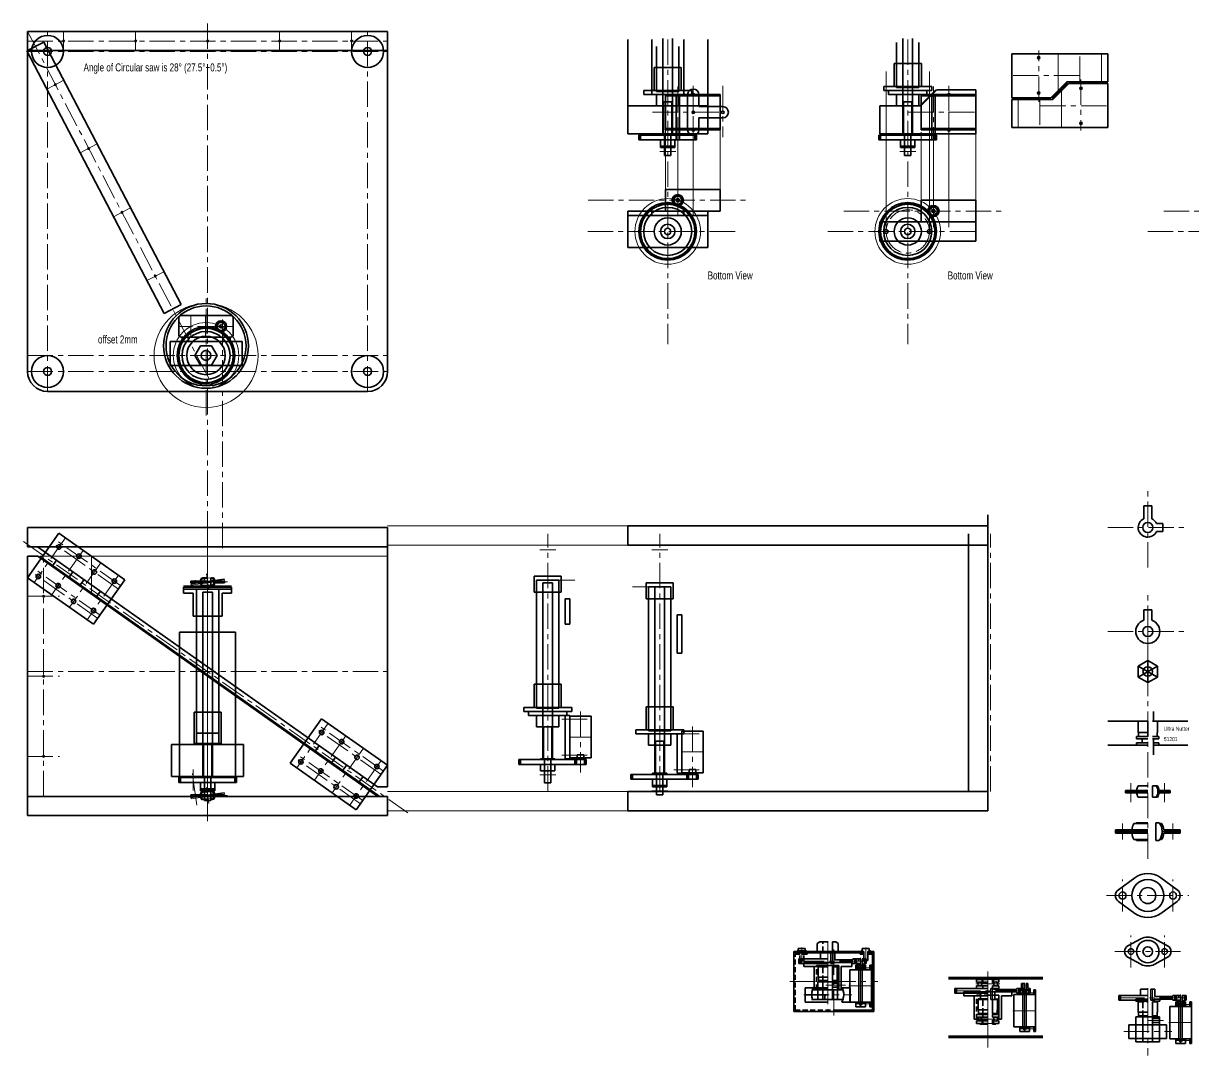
# Model space of a CAD drawing. Header units: millimetres. Extents: x -5 to 2660, y -459 to 1240.
# Drawn here: x -5 to 1457, y -330 to 960 of the extents above; entities that cross this region are included whole.
import ezdxf

# ---------------------------------------------------------------- set-up
doc = ezdxf.new("R2010")
doc.units = ezdxf.units.MM
doc.linetypes.add('CENTER', pattern=[50.8, 31.75, -6.35, 6.35, -6.35])
doc.linetypes.add('DASHED2', pattern=[9.525, 6.35, -3.175])
doc.layers.get('0').update_dxf_attribs({"linetype": 'CONTINUOUS', "lineweight": 0})
for name, color, linetype, lineweight in [('AUX', 1, 'CONTINUOUS', 13), ('CENTER', 7, 'CENTER', 18), ('CONTOUR', 7, 'CONTINUOUS', 35), ('TEXT', 7, 'CONTINUOUS', 18)]:
    doc.layers.add(name, color=color, linetype=linetype, lineweight=lineweight)
doc.styles.get("Standard").update_dxf_attribs({"font": 'txt', "width": 0.75})

# ---------------------------------------------------------------- blocks, each defined once
blk = doc.blocks.new('UCS201 side')
at = {"layer": 'CENTER'}
for p, q in [((0, -30), (0, 30)), ((-13.8, 1), (-13.8, 19.8)), ((-30, 0), (30, 0))]:
    blk.add_line(p, q, dxfattribs=at)
at = {"layer": 'CONTOUR'}
for p, q in [((-18.3, -14.8), (-18.3, 14.8)), ((-18.3, 14.8), (12.7, 14.8)), ((-16.3, 6), (-16.3, 14.8)), ((-11.3, 6), (-11.3, 14.8)), ((-8.5, -23.5), (-8.5, 23.5)), ((-8.5, 23.5), (8.5, 23.5)), ((8.5, -23.5), (8.5, 23.5)), ((12.7, -14.8), (12.7, 14.8)), ((-18.3, 6), (12.7, 6)), ((-18.3, -6), (12.7, -6)), ((-18.3, -14.8), (12.7, -14.8)), ((-8.5, -23.5), (8.5, -23.5))]:
    blk.add_line(p, q, dxfattribs=at)
blk = doc.blocks.new('Washer 12.5x22x1.6 side')
at = {"layer": 'CENTER'}
blk.add_line((0, -5), (0, 5), dxfattribs=at)
at = {"layer": 'CONTOUR'}
for p, q in [((-11, 0), (-11, 1.6)), ((-11, 1.6), (0, 1.6)), ((-11, 0), (0, 0)), ((-6.25, 0), (-6.25, 1.6)), ((6.25, 0), (6.25, 1.6)), ((6.25, 1.6), (11, 1.6)), ((6.25, 0), (11, 0)), ((11, 0), (11, 1.6))]:
    blk.add_line(p, q, dxfattribs=at)
blk = doc.blocks.new('Ultra Nutter side')
at = {"layer": 'CENTER'}
blk.add_line((0, -1), (0, 20), dxfattribs=at)
at = {"layer": 'CONTOUR'}
for p, q in [((-12, 5), (-12, 19)), ((-12, 19), (0, 19)), ((6, 18), (11, 18)), ((6, 18), (6, 0.8)), ((11, 18), (11, 19)), ((11, 19), (12, 19)), ((12, 5), (12, 19)), ((-12, 5), (0, 5)), ((-11.6, 0), (-11.6, 5)), ((-11.6, 0), (0, 0)), ((6, 0.8), (11, 0.8)), ((11, 0), (11, 0.8)), ((11, 0), (11.6, 0)), ((11.6, 5), (12, 5)), ((11.6, 0), (11.6, 5))]:
    blk.add_line(p, q, dxfattribs=at)
at = {"layer": 'CONTOUR', "linetype": 'DASHED2'}
for p, q in [((-11, 18), (-11, 19)), ((-11, 18), (0, 18)), ((-6, 0.8), (-6, 18)), ((-11, 0.8), (0, 0.8)), ((-11, 0), (-11, 0.8))]:
    blk.add_line(p, q, dxfattribs=at)
blk = doc.blocks.new('Washer 15x30x2.6 side')
at = {"layer": 'CENTER'}
blk.add_line((0, -11), (0, 11), dxfattribs=at)
at = {"layer": 'CONTOUR'}
for p, q in [((-15, 2.6), (0, 2.6)), ((-15, 0), (-15, 2.6)), ((-15, 0), (0, 0)), ((-7.75, 0), (-7.75, 2.6)), ((7.75, 2.6), (15, 2.6)), ((7.75, 0), (7.75, 2.6)), ((7.75, 0), (15, 0)), ((15, 0), (15, 2.6))]:
    blk.add_line(p, q, dxfattribs=at)
blk = doc.blocks.new('DS1-70 side')
at = {"layer": 'AUX'}
blk.add_line((6, 0), (6, 14), dxfattribs=at)
at = {"layer": 'CENTER'}
for p, q in [((0, 15), (0, -1)), ((-36, 3), (36, 3)), ((-35, 0), (-35, 6)), ((35, 0), (35, 6))]:
    blk.add_line(p, q, dxfattribs=at)
at = {"layer": 'CONTOUR'}
for p, q in [((-36, 0), (-36, 6)), ((-36, 6), (0, 6)), ((-36, 0), (0, 0)), ((-34, 0), (-34, 6)), ((-9, 6), (-9, 14)), ((-9, 14), (0, 14)), ((4, 0), (4, 14)), ((4, 14), (9, 14)), ((4, 0), (7.8, 0)), ((7.8, 1.5), (7.8, 0)), ((7.8, 1.5), (31.25, 1.5)), ((9, 4.5), (9, 14)), ((9, 4.5), (31.25, 4.5)), ((31.25, 6), (36, 6)), ((31.25, 6), (31.25, 4.5)), ((31.25, 1.5), (31.25, 0)), ((36, 0), (31.25, 0)), ((34, 0), (34, 6)), ((36, 0), (36, 6))]:
    blk.add_line(p, q, dxfattribs=at)
blk = doc.blocks.new('DS1-12 side')
at = {"layer": 'CENTER'}
for p, q in [((-6, 0), (-6, -6)), ((0, 7), (0, -7)), ((6, 0), (6, -6)), ((-7, -3), (7, -3))]:
    blk.add_line(p, q, dxfattribs=at)
at = {"layer": 'CONTOUR'}
for p, q in [((-7, 0), (-7, -6)), ((-7, 0), (0, 0)), ((-5, 0), (-5, -6)), ((-4, 6), (-4, 0)), ((-4, 6), (0, 6)), ((2, 6), (2, -6)), ((2, 6), (4, 6)), ((4, 6), (4, 0)), ((4, 0), (7, 0)), ((5, 0), (5, -6)), ((7, 0), (7, -6)), ((-7, -6), (0, -6)), ((2, -6), (7, -6))]:
    blk.add_line(p, q, dxfattribs=at)
at = {"layer": 'CONTOUR', "linetype": 'DASHED2'}
blk.add_line((-2, 6), (-2, -6), dxfattribs=at)
blk = doc.blocks.new('6-speed HE top')
at = {"layer": 'CENTER'}
for p, q in [((-27, 0), (26, 0)), ((27, 0), (-26, 0)), ((-22.5, -14.5), (-22.5, 6)), ((0, -14.5), (0, 14.5)), ((22.5, -14.5), (22.5, 6))]:
    blk.add_line(p, q, dxfattribs=at)
at = {"layer": 'CONTOUR'}
for p, q in [((-20.2, 6), (-26, 6)), ((-26, -6), (-26, 6)), ((-20.2, 4), (-21.9, 4)), ((-21.9, -4), (-21.9, 4)), ((21.9, 2), (-21.9, 2)), ((-20.2, -13.5), (-20.2, 13.5)), ((-20.2, 13.5), (20.2, 13.5)), ((20.2, -13.5), (20.2, 13.5)), ((26, 6), (20.2, 6)), ((21.9, 4), (20.2, 4)), ((21.9, -4), (21.9, 4)), ((26, -6), (26, 6)), ((-20.2, -6), (-26, -6)), ((-26, -13.5), (-26, -11.6)), ((-20.2, -11.6), (-26, -11.6)), ((-26, -13.5), (26, -13.5)), ((-24, -13.5), (-24, -11.6)), ((21.9, -2), (-21.9, -2)), ((-20.2, -4), (-21.9, -4)), ((-21, -13.5), (-21, -11.6)), ((21.9, -4), (20.2, -4)), ((26, -6), (20.2, -6)), ((26, -11.6), (20.2, -11.6)), ((21, -13.5), (21, -11.6)), ((24, -13.5), (24, -11.6)), ((26, -13.5), (26, -11.6))]:
    blk.add_line(p, q, dxfattribs=at)
for centre in [(-22.5, 0), (22.5, 0)]:
    blk.add_circle(centre, 1.5, dxfattribs=at)
blk = doc.blocks.new('B-BAF 810 side')
at = {"layer": 'AUX'}
for p, q in [((20.7, 3.9), (-20.9, -1.9)), ((20.8, 2.9), (-20.8, -2.9)), ((20.9, 1.9), (-20.7, -3.9)), ((7.1, 5.5), (-8.3, 3.4)), ((1.4, -9.9), (-1.4, 9.9)), ((20.7, 3.9), (20.9, 1.9)), ((-20.9, -1.9), (-20.7, -3.9)), ((8.3, -3.4), (-7.1, -5.5))]:
    blk.add_line(p, q, dxfattribs=at)
for start, end in [(158, 181.6206), (14.3794, 38), (338, 1.6206), (194.3794, 218)]:
    blk.add_arc((0, 0), 9, start, end, dxfattribs=at)
at = {"layer": 'AUX', "color": 1, "linetype": 'CONTINUOUS', "lineweight": 13}
for start, end in [(153.7711, 180.8192), (15.1808, 42.2289), (333.7711, 0.8192), (195.1808, 222.2289)]:
    blk.add_arc((0, 0), 8, start, end, dxfattribs=at)
at = {"layer": 'CENTER'}
for p, q in [((25, 0), (-25, 0)), ((-15, 2), (-15, -2)), ((0, 6), (0, -6)), ((15, 2), (15, -2))]:
    blk.add_line(p, q, dxfattribs=at)
at = {"layer": 'CONTOUR'}
for p, q in [((0, 1), (-21, 1)), ((-21, -1), (-21, 1)), ((-18, 1), (-18, -1)), ((-12, 1), (-12, -1)), ((0, 4.5), (-7.8, 4.5)), ((0, 5), (-6.2, 5)), ((4, 5), (4, -5)), ((6.2, 5), (4, 5)), ((7.8, 4.5), (6.6, 4.5)), ((21, 1), (8.9, 1)), ((12, 1), (12, -1)), ((18, 1), (18, -1)), ((21, 1), (21, -1)), ((-21, -1), (0, -1)), ((0, -4.5), (-7.8, -4.5)), ((-6.2, -5), (0, -5)), ((4, -5), (6.2, -5)), ((7.8, -4.5), (6.6, -4.5)), ((8.9, -1), (21, -1))]:
    blk.add_line(p, q, dxfattribs=at)
at = {"layer": 'CONTOUR', "linetype": 'DASHED2'}
blk.add_line((-4, 5), (-4, -5), dxfattribs=at)
at = {"layer": 'CONTOUR'}
for radius, start, end in [(9, 150, 173.6206), (8, 321.3178, 38.6822), (9, 6.3794, 30), (9, 186.3794, 210), (9, 330, 353.6206)]:
    blk.add_arc((0, 0), radius, start, end, dxfattribs=at)
at = {"layer": 'CONTOUR', "linetype": 'DASHED2'}
for start, end in [(141.3178, 172.8192), (187.1808, 218.6822)]:
    blk.add_arc((0, 0), 8, start, end, dxfattribs=at)
blk = doc.blocks.new('51201 side')
at = {"layer": 'CENTER'}
for p, q in [((-15, 0), (15, 0)), ((0, -6.5), (0, 6.5))]:
    blk.add_line(p, q, dxfattribs=at)
at = {"layer": 'CONTOUR'}
for p, q in [((-14, 2.2), (-14, 5.5)), ((-14, 5.5), (0, 5.5)), ((-14, 2.2), (0, 2.2)), ((6, 2.2), (6, 5.5)), ((6, 5.5), (14, 5.5)), ((6, 2.2), (8.8, 2.2)), ((11.2, 2.2), (14, 2.2)), ((14, 2.2), (14, 5.5)), ((-14, -5.5), (-14, -2.2)), ((-14, -2.2), (0, -2.2)), ((-14, -5.5), (0, -5.5)), ((7, -5.5), (7, -2.2)), ((7, -2.2), (8.8, -2.2)), ((7, -5.5), (14, -5.5)), ((11.2, -2.2), (14, -2.2)), ((14, -5.5), (14, -2.2))]:
    blk.add_line(p, q, dxfattribs=at)
at = {"layer": 'CONTOUR', "linetype": 'DASHED2'}
for p, q in [((-6, 2.2), (-6, 5.5)), ((-7, -5.5), (-7, -2.2))]:
    blk.add_line(p, q, dxfattribs=at)
at = {"layer": 'CONTOUR'}
blk.add_circle((10, 0), 2.5, dxfattribs=at)
at = {"layer": 'CONTOUR', "color": 7, "linetype": 'CONTINUOUS', "lineweight": 35}
for start, end in [(118.3576, 241.6424), (298.3576, 61.6424)]:
    blk.add_arc((-10, 0), 2.5, start, end, dxfattribs=at)
blk = doc.blocks.new('DS1-80 side')
at = {"layer": 'AUX'}
blk.add_line((6, 0), (6, 14), dxfattribs=at)
at = {"layer": 'CENTER'}
for p, q in [((0, 24), (0, -11)), ((-41, 3), (41, 3)), ((-40, 0), (-40, 6)), ((40, 0), (40, 6))]:
    blk.add_line(p, q, dxfattribs=at)
at = {"layer": 'CONTOUR'}
for p, q in [((-41, 0), (-41, 6)), ((-41, 6), (0, 6)), ((-41, 0), (0, 0)), ((-39, 0), (-39, 6)), ((-9, 6), (-9, 14)), ((-9, 14), (0, 14)), ((4, 0), (4, 14)), ((4, 14), (9, 14)), ((4, 0), (7.8, 0)), ((7.8, 1.5), (7.8, 0)), ((7.8, 1.5), (36.25, 1.5)), ((9, 4.5), (9, 14)), ((9, 4.5), (36.25, 4.5)), ((36.25, 6), (41, 6)), ((36.25, 6), (36.25, 4.5)), ((36.25, 1.5), (36.25, 0)), ((41, 0), (36.25, 0)), ((39, 0), (39, 6)), ((41, 0), (41, 6))]:
    blk.add_line(p, q, dxfattribs=at)
blk = doc.blocks.new('J-103 side')
at = {"layer": 'CENTER'}
blk.add_line((0, -35), (0, 1), dxfattribs=at)
at = {"layer": 'CONTOUR'}
for p, q in [((-30, 0), (-30, -5)), ((-30, 0), (0, 0)), ((0, 0), (30, 0)), ((30, 0), (30, -5)), ((-30, -5), (0, -5)), ((-17, -34), (-17, -5)), ((0, -4), (14, -4)), ((14, -4), (14, -34)), ((17, -5), (30, -5)), ((17, -34), (17, -5)), ((-17, -34), (-14, -34)), ((-17, -34), (0, -34)), ((14, -34), (17, -34))]:
    blk.add_line(p, q, dxfattribs=at)
at = {"layer": 'CONTOUR', "linetype": 'DASHED2'}
for p, q in [((-14, -34), (-14, -4)), ((-14, -4), (0, -4))]:
    blk.add_line(p, q, dxfattribs=at)
blk = doc.blocks.new('GFM-1214-05 side')
at = {"layer": 'CENTER'}
for p, q in [((-12, 0), (12, 0)), ((0, -6), (0, 3))]:
    blk.add_line(p, q, dxfattribs=at)
at = {"layer": 'CONTOUR'}
for p, q in [((-10, 0), (-10, 1)), ((-10, 1), (0, 1)), ((-10, 0), (0, 0)), ((-7, -4), (-7, 0)), ((6, 1), (10, 1)), ((6, -4), (6, 1)), ((7, 0), (10, 0)), ((7, -4), (7, 0)), ((10, 0), (10, 1)), ((-7, -4), (0, -4)), ((6, -4), (7, -4))]:
    blk.add_line(p, q, dxfattribs=at)
at = {"layer": 'CONTOUR', "linetype": 'DASHED2'}
blk.add_line((-6, -4), (-6, 0), dxfattribs=at)
blk = doc.blocks.new('AS201 side')
at = {"layer": 'CENTER'}
for p, q in [((0, -30), (0, 30)), ((-11.8, -2.2), (-11.8, 22.1)), ((-20, 0), (20, 0)), ((-14.1, 6), (-14.1, 12.2)), ((-9.6, 6), (-9.6, 12.2))]:
    blk.add_line(p, q, dxfattribs=at)
at = {"layer": 'CONTOUR'}
for p, q in [((-6, -19.1), (-6, 19.1)), ((6, -19.1), (6, 19.1)), ((-16, 12.2), (6, 12.2)), ((-16, -12.2), (-16, 12.2)), ((-16, 6), (6, 6)), ((-14.3, 6), (-14.3, 12.2)), ((-9.3, 6), (-9.3, 12.2)), ((-16, -6), (6, -6)), ((-16, -12.2), (6, -12.2))]:
    blk.add_line(p, q, dxfattribs=at)
at = {"layer": 'CONTOUR', "color": 7, "linetype": 'CONTINUOUS', "lineweight": 35}
for start, end in [(72.5424, 107.4576), (252.5424, 287.4576)]:
    blk.add_arc((0, 0), 20, start, end, dxfattribs=at)
blk = doc.blocks.new('FB201 side')
at = {"layer": 'CENTER'}
for p, q in [((0, -30), (0, 30)), ((-10, 0), (10, 0))]:
    blk.add_line(p, q, dxfattribs=at)
at = {"layer": 'CONTOUR'}
for p, q in [((-8.5, 28), (9.5, 28)), ((-8.5, 18.1), (-8.5, 28)), ((9.5, 17.6), (9.5, 28)), ((-8.5, -28), (-8.5, 0)), ((0, -28), (0, 0)), ((9.5, -28), (9.5, 0)), ((-8.5, -28), (9.5, -28))]:
    blk.add_line(p, q, dxfattribs=at)
at = {"layer": 'CONTOUR', "linetype": 'DASHED2'}
blk.add_line((0, -3.5), (9.5, -3.5), dxfattribs=at)
at = {"layer": 'CONTOUR', "color": 7, "linetype": 'CONTINUOUS', "lineweight": 35}
blk.add_arc((0, 0), 20, 61.6406, 115.1507, dxfattribs=at)
at = {"layer": 'CONTOUR', "color": 7, "linetype": 'DASHED2', "lineweight": 35}
blk.add_arc((0, 0), 20, 244.8493, 298.3594, dxfattribs=at)
blk = doc.blocks.new('Pull Box side')
at = {"layer": 'CENTER'}
for p, q in [((-40, 23.3), (-40, 42.5)), ((0, -42.5), (0, 42.5)), ((40, 23.3), (40, 42.5)), ((-55, 0), (55, 0))]:
    blk.add_line(p, q, dxfattribs=at)
at = {"layer": 'CONTOUR'}
for p, q in [((-50, -37.5), (-50, 37.5)), ((-50, 37.5), (37.5, 37.5)), ((-50, 35.9), (37.5, 35.9)), ((-45.9, 38.3), (-34.1, 38.3)), ((-45.9, 37.5), (-45.9, 38.3)), ((-44.4, 41.3), (-35.6, 41.3)), ((-44.4, 38.3), (-44.4, 41.3)), ((-35.6, 38.3), (-35.6, 41.3)), ((-34.1, 37.5), (-34.1, 38.3)), ((33, 34.3), (33, 35.9)), ((33, 34.3), (37.5, 34.3)), ((34.1, 38.3), (35.6, 38.3)), ((34.1, 37.5), (34.1, 38.3)), ((35.6, 41.3), (44.4, 41.3)), ((35.6, 38.3), (35.6, 41.3)), ((37.5, 26.3), (37.5, 37.5)), ((42.5, 37.5), (50, 37.5)), ((42.5, 26.3), (42.5, 37.5)), ((42.5, 35.9), (50, 35.9)), ((42.5, 34.3), (48.4, 34.3)), ((44.4, 38.3), (44.4, 41.3)), ((44.4, 38.3), (45.9, 38.3)), ((45.9, 37.5), (45.9, 38.3)), ((48.4, -35.9), (48.4, 34.3)), ((50, -37.5), (50, 37.5)), ((37.5, 26.3), (42.5, 26.3)), ((-50, -37.5), (50, -37.5)), ((0, -35.9), (48.4, -35.9))]:
    blk.add_line(p, q, dxfattribs=at)
at = {"layer": 'CONTOUR', "linetype": 'DASHED2'}
for p, q in [((-48.4, -35.9), (-48.4, 34.3)), ((-48.4, 34.3), (-33, 34.3)), ((-42.5, 26.3), (-42.5, 37.5)), ((-37.5, 26.3), (-37.5, 37.5)), ((-33, 34.3), (-33, 35.9)), ((-42.5, 26.3), (-37.5, 26.3)), ((-48.4, -35.9), (0, -35.9))]:
    blk.add_line(p, q, dxfattribs=at)
blk = doc.blocks.new('SC 1212C')
at = {"layer": 'CENTER'}
blk.add_line((0, -1), (0, 13), dxfattribs=at)
at = {"layer": 'CONTOUR'}
for p, q in [((-13, 10.3), (-10, 12)), ((-13, 0), (-13, 10.3)), ((-13, 0), (0, 0)), ((-10, 12), (0, 12)), ((6, 0), (6, 12)), ((6, 12), (10, 12)), ((6, 0), (13, 0)), ((10, 12), (13, 10.3)), ((13, 0), (13, 10.3))]:
    blk.add_line(p, q, dxfattribs=at)
at = {"layer": 'CONTOUR', "linetype": 'DASHED2'}
blk.add_line((-6, 0), (-6, 12), dxfattribs=at)

msp = doc.modelspace()

# ---------------------------------------------------------------- linework, layer by layer
at = {"layer": 'AUX'}
for p, q in [((1288.1, 922), (1288.1, 876.4)), ((1342.1, 922), (1342.1, 887)), ((1073, 700), (1073, 900)), ((1127, 700), (1127, 900)), ((1280.1, 867), (1300.1, 887)), ((1300.1, 885), (1280.1, 865)), ((1135, 877), (1115, 857)), ((1238.1, 830), (1238.1, 865)), ((1292.1, 830), (1292.1, 875.6)), ((1151.4, 718), (1151.4, 849)), ((797.4, 731.5), (797.4, 837.5)), ((812.6, 731.5), (812.6, 837.5)), ((831.9, 731.5), (831.9, 837.5)), ((865.4, 731.5), (865.4, 837.5)), ((1116.9, 718), (1116.9, 824)), ((1132.1, 718), (1132.1, 824)), ((1184.9, 718), (1184.9, 824)), ((450, 332), (750, 332)), ((450, 308), (750, 308)), ((15.5, 294), (450, 294)), ((15.5, 294), (440.5, -6)), ((80, 248.4), (80, 294)), ((640, 264), (684, 264)), ((195, 257), (255, 257)), ((756, 256), (800, 256)), ((450, 0), (750, 0)), ((450, -24), (750, -24))]:
    msp.add_line(p, q, dxfattribs=at)
for centre, radius in [((800, 700), 41), ((1100, 700), 41), ((223, 545), 65), ((223, 545), 41)]:
    msp.add_circle(centre, radius, dxfattribs=at)
at = {"layer": 'CENTER'}
for p, q in [((225, 960), (225, -40)), ((0, 950), (235, 500)), ((0, 938), (450, 938)), ((25, 500), (25, 950)), ((45, 926), (45, 950)), ((135, 926), (135, 950)), ((315, 926), (315, 950)), ((405, 926), (405, 950)), ((425, 500), (425, 950)), ((800, 940), (800, 559)), ((1100, 940), (1100, 559)), ((0, 925), (450, 925)), ((1263.7, 862), (1263.7, 926)), ((1315.1, 887), (1315.1, 922)), ((1314.4, 895), (1226.4, 895)), ((24.1, 878), (45.4, 889.1)), ((812.6, 881), (812.6, 807)), ((831.9, 882), (831.9, 818)), ((868.9, 882), (868.9, 818)), ((1132.1, 881), (1132.1, 807)), ((1151.4, 882), (1151.4, 818)), ((1316.5, 890), (1316.5, 826)), ((1265.1, 865), (1265.1, 830)), ((781.2, 849), (869.2, 849)), ((1100.7, 849), (1188.7, 849)), ((1265.8, 857), (1353.8, 857)), ((765, 820.5), (765, 814.5)), ((835, 820.5), (835, 814.5)), ((1065, 820.5), (1065, 814.5)), ((1135, 820.5), (1135, 814.5)), ((65.7, 798.2), (87, 809.3)), ((790, 800), (810, 800)), ((1090, 800), (1110, 800)), ((812.6, 719), (812.6, 759)), ((831.9, 719), (831.9, 759)), ((700.5, 739), (900.5, 739)), ((1132.1, 705.5), (1132.1, 745.5)), ((1151.4, 705.5), (1151.4, 745.5)), ((107.4, 718.4), (128.7, 729.5)), ((1020, 725.5), (1220, 725.5)), ((1420, 725.5), (1620, 725.5)), ((700, 700), (884.9, 700)), ((1000, 700), (1184.9, 700)), ((1400, 700), (1584.9, 700)), ((149.1, 638.6), (170.3, 649.7)), ((223, 470), (223, 620)), ((204.2, 594.9), (204.2, 567.9)), ((222.5, 594.9), (222.5, 568)), ((243.8, 589.9), (243.8, 298)), ((257, 581.4), (189, 581.4)), ((0, 545), (450, 545)), ((0, 525), (450, 525)), ((1400, 280), (1400, 380)), ((225, -30), (225, 330)), ((650, 0), (650, 322)), ((790, 0), (790, 322)), ((1203.5, 0), (1203.5, 322)), ((1350, 330), (1450, 330)), ((-5.2, 312.5), (475.3, -26.7)), ((47.4, 317), (8.2, 261.4)), ((113.7, 253.1), (31.1, 311.3)), ((116.5, 257.2), (34, 315.4)), ((20, -6), (20, 294)), ((69.4, 301.4), (30.2, 245.9)), ((640, 302), (660, 302)), ((780, 302), (800, 302)), ((90.6, 220.4), (8.1, 278.6)), ((91.5, 285.9), (52.3, 230.3)), ((87.7, 216.3), (5.2, 274.6)), ((113.6, 270.3), (74.3, 214.7)), ((1400, 150), (1400, 250)), ((0, 244), (40, 244)), ((1400, -84), (1400, 213)), ((1350, 200), (1450, 200)), ((0, 150), (450, 150)), ((0, 144), (40, 144)), ((667.5, 90.5), (704.5, 90.5)), ((691, 100), (691, 24)), ((375.7, 85.3), (336.4, 29.7)), ((441.9, 21.4), (359.4, 79.6)), ((444.8, 25.4), (362.3, 83.7)), ((831, 81.5), (831, 5.5)), ((397.7, 69.7), (358.5, 14.1)), ((677.5, 68), (704.5, 68)), ((807.5, 72), (844.5, 72)), ((0, 44), (40, 44)), ((418.9, -11.3), (336.3, 46.9)), ((419.8, 54.1), (380.6, -1.4)), ((667.5, 45.5), (704.5, 45.5)), ((817.5, 49.5), (844.5, 49.5)), ((416, -15.4), (333.5, 42.8)), ((441.8, 38.6), (402.6, -17)), ((615, 40), (615, 34)), ((685, 40), (685, 34)), ((697, 40), (697, 34)), ((190, 17.5), (190, 11.5)), ((211.5, -17), (206, 22.6)), ((207, 27.5), (207, 1.5)), ((260, 17.5), (260, 11.5)), ((640, 21), (660, 21)), ((755, 21.5), (755, 15.5)), ((807.5, 27), (844.5, 27)), ((825, 21.5), (825, 15.5)), ((837, 21.5), (837, 15.5)), ((780, 1), (800, 1)), ((1379, -13.4), (1379, 10.6)), ((1421, -13.4), (1421, 10.6)), ((1368.5, -60), (1368.5, -40)), ((1431.5, -60), (1431.5, -40)), ((1368.5, -150), (1368.5, -110)), ((1431.5, -150), (1431.5, -110)), ((1348.5, -130), (1451.5, -130)), ((1379, -220), (1379, -180)), ((1421, -220), (1421, -180)), ((1359, -200), (1441, -200)), ((1200, -320), (1200, -220))]:
    msp.add_line(p, q, dxfattribs=at)
for centre, radius in [((800, 700), 35), ((812.6, 739), 6), ((1100, 700), 35), ((1132.1, 725.5), 6), ((1100, 700), 27), ((241.8, 581.4), 6), ((223, 545), 35)]:
    msp.add_circle(centre, radius, dxfattribs=at)
at = {"layer": 'CONTOUR'}
for p, q in [((-0.8, 925.6), (20.5, 936.7)), ((0, 950), (450, 950)), ((0, 525), (0, 950)), ((20.5, 936.7), (191.8, 608.7)), ((450, 525), (450, 950)), ((750, 940), (750, 822)), ((780, 940), (780, 871)), ((794, 941), (794, 862)), ((806, 941), (806, 862)), ((820, 940), (820, 871)), ((850, 940), (850, 822)), ((1086, 936), (1086, 880)), ((1094, 941), (1094, 862)), ((1106, 941), (1106, 862)), ((1114, 936), (1114, 880)), ((-0.8, 925.6), (170.5, 597.6)), ((0, 926), (450, 926)), ((786, 931), (786, 875)), ((814, 931), (814, 875)), ((1350.1, 922), (1230.1, 922)), ((1230.1, 922), (1230.1, 867)), ((1350.1, 887), (1350.1, 922)), ((1083, 910), (1117, 910)), ((1083, 910), (1083, 881)), ((1117, 910), (1117, 881)), ((783, 905), (817, 905)), ((783, 905), (783, 876)), ((817, 905), (817, 876)), ((1070, 881), (1130, 881)), ((1070, 881), (1070, 876)), ((1086, 880), (1114, 880)), ((1130, 881), (1130, 876)), ((1278.7, 867), (1298.7, 887)), ((1301.5, 885), (1281.5, 865)), ((1350.1, 887), (1298.7, 887)), ((1301.5, 885), (1350.1, 885)), ((1350.1, 830), (1350.1, 885)), ((770, 876), (830, 876)), ((770, 876), (770, 871)), ((770, 871), (830, 871)), ((825, 871), (780, 871)), ((786, 875), (814, 875)), ((786, 871), (786, 857)), ((797.4, 827), (797.4, 871)), ((797.4, 871), (865.4, 871)), ((797.4, 869.5), (865.4, 869.5)), ((810.6, 814.5), (810.6, 871)), ((814, 871), (814, 857)), ((814.6, 814.5), (814.6, 871)), ((824.9, 871), (824.9, 827)), ((830, 876), (830, 871)), ((838.9, 871), (838.9, 856)), ((865.4, 827), (865.4, 871)), ((1070, 876), (1130, 876)), ((1076, 871), (1076, 876)), ((1076, 871), (1124, 871)), ((1086, 871), (1086, 857)), ((1114, 871), (1114, 857)), ((1136.4, 877), (1116.4, 857)), ((1116.9, 827), (1116.9, 871)), ((1116.9, 871), (1184.9, 871)), ((1116.9, 869.5), (1184.9, 869.5)), ((1124, 871), (1124, 876)), ((1130.1, 814.5), (1130.1, 871)), ((1134.1, 814.5), (1134.1, 871)), ((1136.4, 877), (1185, 877)), ((1184.9, 827), (1184.9, 871)), ((1185, 822), (1185, 877)), ((1230.1, 867), (1278.7, 867)), ((1230.1, 865), (1230.1, 830)), ((1230.1, 865), (1281.5, 865)), ((750, 857), (850, 857)), ((786, 857), (814, 857)), ((793.9, 862), (793.9, 822)), ((793.9, 862), (806.1, 862)), ((794.9, 862), (794.9, 822)), ((805.1, 862), (805.1, 822)), ((806.1, 862), (806.1, 822)), ((838.9, 856), (868.9, 856)), ((1065, 857), (1065, 822)), ((1065, 857), (1116.4, 857)), ((1086, 857), (1114, 857)), ((1093.9, 862), (1093.9, 822)), ((1093.9, 862), (1106.1, 862)), ((1094.9, 862), (1094.9, 822)), ((1105.1, 862), (1105.1, 822)), ((1106.1, 862), (1106.1, 822)), ((838.9, 842), (868.9, 842)), ((838.9, 842), (838.9, 827)), ((750, 822), (850, 822)), ((764, 820.5), (764, 814.5)), ((764, 820.5), (836, 820.5)), ((766, 820.5), (766, 814.5)), ((791, 822), (809, 822)), ((791, 822), (791, 820.5)), ((796, 820.5), (796, 795)), ((797.4, 828.5), (865.4, 828.5)), ((797.4, 827), (865.4, 827)), ((804, 820.5), (804, 795)), ((809, 822), (809, 820.5)), ((834, 820.5), (834, 814.5)), ((836, 820.5), (836, 814.5)), ((1064, 820.5), (1064, 814.5)), ((1064, 820.5), (1136, 820.5)), ((1065, 822), (1185, 822)), ((1066, 820.5), (1066, 814.5)), ((1091, 822), (1109, 822)), ((1091, 822), (1091, 820.5)), ((1096, 820.5), (1096, 795)), ((1104, 820.5), (1104, 795)), ((1109, 822), (1109, 820.5)), ((1116.9, 828.5), (1184.9, 828.5)), ((1116.9, 827), (1184.9, 827)), ((1134, 820.5), (1134, 814.5)), ((1136, 820.5), (1136, 814.5)), ((1230.1, 830), (1350.1, 830)), ((764, 814.5), (836, 814.5)), ((791, 814.5), (791, 805)), ((791, 806.5), (809, 806.5)), ((791, 805), (809, 805)), ((809, 814.5), (809, 805)), ((1064, 814.5), (1136, 814.5)), ((1091, 814.5), (1091, 805)), ((1091, 806.5), (1109, 806.5)), ((1091, 805), (1109, 805)), ((1109, 814.5), (1109, 805)), ((796, 795), (804, 795)), ((1096, 795), (1104, 795)), ((797.4, 725.5), (797.4, 752.5)), ((797.4, 752.5), (865.4, 752.5)), ((865.4, 725.5), (865.4, 752.5)), ((1116.9, 712), (1116.9, 739)), ((1116.9, 739), (1184.9, 739)), ((1184.9, 712), (1184.9, 739)), ((750, 725.5), (750, 720)), ((750, 725.5), (850, 725.5)), ((750, 720), (750, 680)), ((750, 720), (850, 720)), ((780, 725.5), (780, 720)), ((797.4, 725.5), (865.4, 725.5)), ((820, 725.5), (820, 720)), ((850, 725.5), (850, 720)), ((850, 720), (850, 680)), ((1065, 712), (1185, 712)), ((1065, 688), (1065, 712)), ((1116.9, 712), (1184.9, 712)), ((1185, 688), (1185, 712)), ((1065, 688), (1185, 688)), ((750, 680), (850, 680)), ((170.5, 597.6), (191.8, 608.7)), ((189, 591.9), (189, 570.9)), ((254, 594.9), (192, 594.9)), ((257, 591.9), (257, 570.9)), ((268, 562.5), (178, 562.5)), ((178, 562.5), (178, 532.5)), ((254, 567.9), (192, 567.9)), ((193, 567.9), (193, 562.4)), ((216.1, 557), (209.1, 545)), ((216.1, 557), (229.9, 557)), ((236.9, 545), (229.9, 557)), ((253, 567.9), (253, 562.4)), ((268, 562.5), (268, 532.5)), ((216.1, 533), (209.1, 545)), ((236.9, 545), (229.9, 533)), ((268, 532.5), (178, 532.5)), ((216.1, 533), (229.9, 533)), ((25, 500), (425, 500)), ((1395, 340.9), (1395, 357)), ((1395, 357), (1405, 357)), ((1405, 340.9), (1405, 357)), ((1200, 322), (1200, 346)), ((0, 330), (450, 330)), ((0, 330), (0, 306)), ((39.2, 322.8), (0, 267.2)), ((121.7, 264.5), (39.2, 322.8)), ((450, 330), (450, 306)), ((750, 332), (1200, 332)), ((750, 308), (750, 332)), ((1176, 0), (1176, 322)), ((1200, 0), (1200, 322)), ((1410.9, 335), (1419, 335)), ((1410.9, 325), (1419, 325)), ((1419, 325), (1419, 335)), ((750, 308), (1200, 308)), ((0, 306), (450, 306)), ((0, -6), (0, 294)), ((0, 294), (12.7, 294)), ((12.3, 306), (437.3, 6)), ((12.7, 294), (437.7, -6)), ((450, 6), (450, 306)), ((36.3, 289.1), (30.7, 281.3)), ((82.5, 209), (0, 267.2)), ((56.7, 274.7), (51.2, 266.8)), ((70.6, 264.9), (65, 257)), ((121.7, 264.5), (82.5, 209)), ((633, 269), (667, 269)), ((633, 269), (633, 249)), ((636, 264), (636, 104)), ((636, 264), (664, 264)), ((664, 264), (664, 104)), ((667, 269), (667, 249)), ((91, 250.5), (85.5, 242.6)), ((195, 255.3), (255, 255.3)), ((195, 255.3), (195, 248)), ((195, 253), (255, 253)), ((211, 253), (211, 73)), ((219, 257), (231, 257)), ((219, 255.3), (219, 257)), ((219, 249), (219, 59)), ((219, 249), (231, 249)), ((231, 255.3), (231, 257)), ((231, 249), (231, 59)), ((239, 253), (239, 73)), ((255, 255.3), (255, 248)), ((633, 249), (667, 249)), ((644, 261), (644, 81)), ((644, 261), (656, 261)), ((656, 261), (656, 81)), ((773, 261), (807, 261)), ((773, 261), (773, 241)), ((776, 256), (776, 76)), ((776, 256), (804, 256)), ((784, 256), (784, 61)), ((784, 256), (796, 256)), ((796, 256), (796, 61)), ((804, 256), (804, 76)), ((807, 261), (807, 241)), ((195, 248), (207, 248)), ((207, 248), (207, 219)), ((243, 248), (243, 219)), ((243, 248), (255, 248)), ((672, 241), (677.5, 241)), ((672, 241), (672, 209)), ((677.5, 241), (677.5, 209)), ((773, 241), (807, 241)), ((812, 221), (817.5, 221)), ((812, 221), (812, 173)), ((817.5, 173), (817.5, 221)), ((1395, 214.1), (1395, 227)), ((1395, 227), (1405, 227)), ((1405, 214.1), (1405, 227)), ((207, 219), (243, 219)), ((672, 209), (677.5, 209)), ((190, 19), (190, 199)), ((260, 199), (190, 199)), ((260, 19), (260, 199)), ((812, 173), (817.5, 173)), ((1388, 156.9), (1400, 163.9)), ((1400, 163.9), (1412, 156.9)), ((1400, 136.1), (1400, 163.9)), ((1388, 143.1), (1388, 156.9)), ((1388, 156.9), (1412, 143.1)), ((1388, 143.1), (1412, 156.9)), ((1412, 143.1), (1412, 156.9)), ((633, 134), (667, 134)), ((633, 134), (633, 105)), ((667, 134), (667, 105)), ((1388, 143.1), (1400, 136.1)), ((1400, 136.1), (1412, 143.1)), ((620, 105), (680, 105)), ((620, 105), (620, 100)), ((636, 104), (664, 104)), ((680, 105), (680, 100)), ((773, 106), (807, 106)), ((773, 106), (773, 77)), ((807, 106), (807, 77)), ((242, 99), (208, 99)), ((208, 99), (208, 60)), ((242, 99), (242, 60)), ((367.5, 91), (328.3, 35.5)), ((450, 32.8), (367.5, 91)), ((620, 100), (680, 100)), ((626, 100), (626, 95)), ((626, 95), (674, 95)), ((636, 95), (636, 81)), ((664, 95), (664, 81)), ((672, 95), (677.5, 95)), ((672, 95), (672, 41)), ((674, 100), (674, 95)), ((677.5, 95), (677.5, 41)), ((677.5, 94), (704.5, 94)), ((704.5, 94), (704.5, 42)), ((1350, 88), (1400, 88)), ((1388, 74), (1388, 88)), ((1400, 69), (1400, 88)), ((1406, 88), (1450, 88)), ((1407, 88), (1407, 100)), ((1412, 74), (1412, 88)), ((636, 81), (664, 81)), ((643.9, 81), (643.9, 41)), ((644.9, 81), (644.9, 40)), ((655.1, 81), (655.1, 40)), ((656.1, 81), (656.1, 41)), ((760, 77), (820, 77)), ((760, 77), (760, 72)), ((776, 76), (804, 76)), ((817.5, 75.5), (844.5, 75.5)), ((817.5, 75.5), (817.5, 23)), ((820, 77), (820, 72)), ((844.5, 75.5), (844.5, 23.5)), ((1388, 74), (1400, 74)), ((1388.4, 69), (1388.4, 74)), ((1411.6, 74), (1412, 74)), ((1411.6, 69), (1411.6, 74)), ((270, 59), (180, 59)), ((180, 19), (180, 59)), ((242, 60), (208, 60)), ((211, 73), (211, 59)), ((211, 73), (239, 73)), ((239, 59), (211, 59)), ((218.9, 59), (218.9, 19)), ((231.1, 59), (218.9, 59)), ((219.9, 59), (219.9, 19)), ((230.1, 59), (230.1, 19)), ((231.1, 59), (231.1, 19)), ((239, 73), (239, 59)), ((270, 19), (270, 59)), ((760, 72), (820, 72)), ((776, 72), (776, 58)), ((783.9, 63), (783.9, 23)), ((783.9, 63), (796.1, 63)), ((784.9, 63), (784.9, 21.5)), ((795.1, 63), (795.1, 21.5)), ((796.1, 63), (796.1, 23)), ((804, 72), (804, 58)), ((812, 72), (812, 23)), ((1386, 66), (1386, 69)), ((1386, 69), (1400, 69)), ((1386, 66), (1400, 66)), ((1386, 58), (1386, 61)), ((1386, 61), (1400, 61)), ((1393, 61), (1393, 66)), ((1406, 69), (1414, 69)), ((1406, 66), (1414, 66)), ((1407, 46), (1407, 66)), ((1407, 61), (1414, 61)), ((1414, 69), (1414, 66)), ((1414, 61), (1414, 58)), ((364.5, 57.4), (359, 49.5)), ((687, 46), (687, 40)), ((687, 46), (695, 46)), ((695, 46), (695, 40)), ((776, 58), (804, 58)), ((1350, 58), (1400, 58)), ((1407, 58), (1450, 58)), ((410.8, -22.8), (328.3, 35.5)), ((385, 43), (379.4, 35.1)), ((398.8, 33.2), (393.3, 25.3)), ((450, 32.8), (410.8, -22.8)), ((614, 40), (614, 34)), ((614, 40), (698, 40)), ((614, 34), (698, 34)), ((616, 40), (616, 34)), ((641, 41), (659, 41)), ((641, 41), (641, 40)), ((641, 34), (641, 26)), ((646, 40), (646, 11)), ((654, 40), (654, 11)), ((659, 41), (659, 40)), ((659, 34), (659, 26)), ((672, 41), (677.5, 41)), ((677.5, 42), (704.5, 42)), ((684, 40), (684, 34)), ((686, 40), (686, 34)), ((696, 40), (696, 34)), ((698, 40), (698, 34)), ((270, 19), (180, 19)), ((189, 17.5), (189, 11.5)), ((261, 17.5), (189, 17.5)), ((191, 17.5), (191, 11.5)), ((234, 19), (216, 19)), ((216, 19), (216, 17.5)), ((221, 17.5), (221, -11)), ((229, 17.5), (229, -11)), ((234, 19), (234, 17.5)), ((259, 17.5), (259, 11.5)), ((261, 17.5), (261, 11.5)), ((419.3, 18.7), (413.7, 10.9)), ((641, 26), (659, 26)), ((754, 21.5), (754, 15.5)), ((754, 21.5), (838, 21.5)), ((754, 15.5), (838, 15.5)), ((756, 21.5), (756, 15.5)), ((781, 23), (799, 23)), ((781, 23), (781, 21.5)), ((781, 15.5), (781, 6)), ((786, 21.5), (786, -4)), ((794, 21.5), (794, -4)), ((799, 23), (799, 21.5)), ((799, 15.5), (799, 6)), ((812, 23), (817.5, 23)), ((817.5, 23.5), (844.5, 23.5)), ((824, 21.5), (824, 15.5)), ((826, 21.5), (826, 15.5)), ((827, 27.5), (827, 21.5)), ((827, 27.5), (835, 27.5)), ((835, 27.5), (835, 21.5)), ((836, 21.5), (836, 15.5)), ((838, 21.5), (838, 15.5)), ((261, 11.5), (189, 11.5)), ((216, 11.5), (216, 1)), ((234, 3.5), (216, 3.5)), ((234, 2.5), (216, 2.5)), ((234, 1), (216, 1)), ((219, 1), (219, 0)), ((231, 0), (219, 0)), ((231, 1), (231, 0)), ((234, 11.5), (234, 1)), ((437.3, 6), (450, 6)), ((646, 11), (654, 11)), ((781, 7.5), (799, 7.5)), ((781, 6), (799, 6)), ((1372, -1.4), (1372, 1.4)), ((1372, 1.4), (1400, 1.4)), ((1372, 0), (1400, 0)), ((1375.5, -1.4), (1375.5, 1.4)), ((1382.5, -1.4), (1382.5, 1.4)), ((1387.9, 7), (1400, 7)), ((1406, 7), (1412.1, 7)), ((1406, 7), (1406, -7)), ((1428, 0), (1412.6, 0)), ((1413.9, 1.4), (1428, 1.4)), ((1417.5, -1.4), (1417.5, 1.4)), ((1424.5, -1.4), (1424.5, 1.4)), ((1428, -1.4), (1428, 1.4)), ((0, -6), (450, -6)), ((0, -30), (0, -6)), ((221, -11), (229, -11)), ((450, -30), (450, -6)), ((750, 0), (1200, 0)), ((750, -24), (750, 0)), ((786, -4), (794, -4)), ((1200, -24), (1200, 0)), ((1372, -1.4), (1400, -1.4)), ((1387.9, -7), (1400, -7)), ((1406, -7), (1412.1, -7)), ((1413.9, -1.4), (1428, -1.4)), ((750, -24), (1200, -24)), ((0, -30), (450, -30)), ((1382.7, -40), (1400, -40)), ((1385.8, -39), (1400, -39)), ((1410, -39), (1414.2, -39)), ((1410, -61), (1410, -39)), ((1415, -40), (1417.3, -40)), ((1359.5, -52), (1359.5, -48)), ((1359.5, -48), (1400, -48)), ((1359.5, -50), (1400, -50)), ((1359.5, -52), (1400, -52)), ((1364, -52), (1364, -48)), ((1373, -52), (1373, -48)), ((1418, -50), (1440.5, -50)), ((1419.9, -48), (1440.5, -48)), ((1419.9, -52), (1440.5, -52)), ((1427, -52), (1427, -48)), ((1436, -52), (1436, -48)), ((1440.5, -48), (1440.5, -52)), ((1382.7, -60), (1400, -60)), ((1385.8, -61), (1400, -61)), ((1410, -61), (1414.2, -61)), ((1415, -60), (1417.3, -60)), ((1383.8, -107.7), (1363.2, -122.7)), ((1436.8, -122.7), (1416.2, -107.7)), ((1363.2, -137.3), (1383.8, -152.3)), ((1416.2, -152.3), (1436.8, -137.3)), ((1375.2, -193), (1391.4, -184.2)), ((1408.6, -184.2), (1424.8, -193)), ((1391.4, -215.8), (1375.2, -207)), ((1424.8, -207), (1408.6, -215.8)), ((1151, -232.4), (1269, -232.4)), ((1151, -234), (1269, -234)), ((1151, -305.8), (1269, -305.8)), ((1151, -307.4), (1269, -307.4))]:
    msp.add_line(p, q, dxfattribs=at)
for centre, radius in [((25, 925), 20), ((45, 938), 1), ((135, 938), 1), ((225, 938), 1), ((315, 938), 1), ((405, 938), 1), ((425, 925), 20), ((25, 925), 5), ((425, 925), 5), ((1263.7, 917), 1.5), ((34.7, 883.5), 1), ((1316.5, 879), 1.5), ((831.9, 871), 1.5), ((1151.4, 871), 1.5), ((1263.7, 873), 1.5), ((831.9, 849), 1.5), ((868.9, 849), 1.5), ((1316.5, 835), 1.5), ((831.9, 827), 1.5), ((1151.4, 827), 1.5), ((76.4, 803.7), 1), ((812.6, 739), 7), ((800, 700), 36), ((800, 700), 34), ((812.6, 739), 5), ((812.6, 739), 2), ((1100, 700), 36), ((1100, 700), 34), ((1132.1, 725.5), 7), ((118, 724), 1), ((800, 700), 30), ((800, 700), 17), ((1100, 700), 30), ((1100, 700), 17), ((1132.1, 725.5), 5), ((1132.1, 725.5), 2), ((800, 700), 9), ((800, 700), 4), ((1073, 700), 2.5), ((1100, 700), 9), ((1100, 700), 4), ((1127, 700), 2.5), ((159.7, 644.2), 1), ((223, 557), 53), ((223, 557), 50), ((241.8, 581.4), 7), ((241.8, 581.4), 5), ((223, 545), 36), ((223, 545), 34), ((223, 545), 30), ((241.8, 581.4), 2), ((223, 545), 24), ((25, 525), 20), ((223, 545), 6.1), ((425, 525), 20), ((25, 525), 5), ((425, 525), 5), ((1400, 330), 6.25), ((39.3, 305.6), 2.8), ((64.3, 294.1), 2.8), ((13.4, 268.8), 2.8), ((83.4, 274.4), 2.8), ((108.4, 262.9), 2.8), ((38.3, 257.3), 2.8), ((20, 244), 1), ((57.5, 237.7), 2.8), ((82.4, 226.2), 2.8), ((1400, 200), 6.25), ((1400, 150), 6), ((20, 144), 1), ((367.6, 73.8), 2.8), ((392.5, 62.3), 2.8), ((20, 44), 1), ((411.7, 42.7), 2.8), ((341.6, 37.1), 2.8), ((436.6, 31.2), 2.8), ((366.6, 25.6), 2.8), ((385.7, 5.9), 2.8), ((410.7, -5.6), 2.8), ((1400, -130), 20), ((1368.5, -130), 4.5), ((1400, -130), 10), ((1431.5, -130), 4.5), ((1400, -200), 14), ((1379, -200), 3.5), ((1400, -200), 6), ((1421, -200), 3.5)]:
    msp.add_circle(centre, radius, dxfattribs=at)
for centre, radius, start, end in [((831.9, 871), 7, 0, 180), ((868.9, 849), 7, 270, 90), ((831.9, 827), 7, 180, 0), ((192, 591.9), 3, 90, 180), ((254, 591.9), 3, 360, 90), ((192, 570.9), 3, 180, 270), ((254, 570.9), 3, 270, 360), ((25, 525), 25, 180, 270), ((425, 525), 25, 270, 0), ((1400, -50), 20, 150, 174.2608), ((1400, -50), 18, 142.3301, 146.251), ((1400, -50), 18, 326.251, 37.6699), ((1400, -50), 20, 5.7392, 30), ((1400, -50), 20, 185.7392, 210), ((1400, -50), 20, 330, 354.2608), ((1400, -50), 18, 213.749, 217.6699), ((1400, -50), 18, 322.3301, 326.251), ((1400, -130), 27.5, 54.0342, 125.9658), ((1368.5, -130), 9, 125.9658, 234.0342), ((1431.5, -130), 9, 305.9658, 54.0342), ((1400, -130), 27.5, 234.0342, 305.9658), ((1400, -200), 18, 61.5631, 118.4369), ((1379, -200), 8, 118.4369, 241.563), ((1421, -200), 8, 298.4369, 421.5631), ((1400, -200), 18, 241.5631, 298.4369)]:
    msp.add_arc(centre, radius, start, end, dxfattribs=at)
at = {"layer": 'CONTOUR', "color": 7, "linetype": 'CONTINUOUS', "lineweight": 35}
for centre, radius, start, end in [((1400, 330), 12, 114.6243, 335.3757), ((1400, 330), 12, 24.6243, 65.3757), ((1400, 200), 15, 109.4712, 70.5288), ((1400, 0), 14, 150, 174.2608), ((1400, 0), 12.6, 326.251, 33.749), ((1400, 0), 14, 5.7392, 30), ((1400, 0), 14, 185.7392, 210), ((1400, 0), 14, 330, 354.2608)]:
    msp.add_arc(centre, radius, start, end, dxfattribs=at)

# ---------------------------------------------------------------- block references
for name, p in [('B-BAF 810 side', (225, 262)), ('B-BAF 810 side', (225, -5)), ('SC 1212C', (1000, -200)), ('Pull Box side', (1007.5, -237.5)), ('DS1-70 side', (1000, -215)), ('J-103 side', (1000, -213.5)), ('Ultra Nutter side', (1000, -237.1)), ('Washer 12.5x22x1.6 side', (1000, -219.1)), ('Washer 12.5x22x1.6 side', (1000, -237.9)), ('GFM-1214-05 side', (1200, -235)), ('DS1-12 side', (1246, -246)), ('DS1-70 side', (1400, -260.8)), ('J-103 side', (1200, -250.5)), ('Ultra Nutter side', (1200, -278)), ('Washer 15x30x2.6 side', (1400, -261.9)), ('Ultra Nutter side', (1400, -280.9)), ('51201 side', (1200, -284.3)), ('Washer 12.5x22x1.6 side', (1200, -278.8)), ('Washer 12.5x22x1.6 side', (1400, -281.7))]:
    msp.add_blockref(name, p)
for name, p, rotation in [('6-speed HE top', (1041, -242.9), 90), ('AS201 side', (1000, -253.9), 270), ('FB201 side', (1000, -253.9), 270), ('6-speed HE top', (1246, -273.9), 90), ('6-speed HE top', (1441, -288.7), 90), ('UCS201 side', (1400, -300), 270)]:
    msp.add_blockref(name, p, dxfattribs=dict(rotation=rotation))
at = {"yscale": -1}
for name, p in [('DS1-12 side', (1041, -215)), ('DS1-80 side', (1200, -246)), ('51201 side', (1200, -240.5)), ('DS1-12 side', (1441, -260.8)), ('GFM-1214-05 side', (1200, -289.8))]:
    msp.add_blockref(name, p, dxfattribs=at)

# ---------------------------------------------------------------- texts
at = {"layer": 'TEXT', "width": 100, "attachment_point": 1}
for s, insert, char_height in [('Angle\\~of\\~Circular\\~saw\\~is\\~28%%d\\~(27.5%%d+0.5%%d)', (70, 910), 10), ('Bottom\\~View', (850, 650), 10), ('Bottom\\~View', (1150, 650), 10), ('offset\\~2mm', (88, 570), 10), ('Ultra\\~Nutter', (1420, 81), 5), ('51201', (1420, 68), 5)]:
    msp.add_mtext(s, dxfattribs=dict(at, insert=insert, char_height=char_height))

doc.saveas('drawing.dxf')
